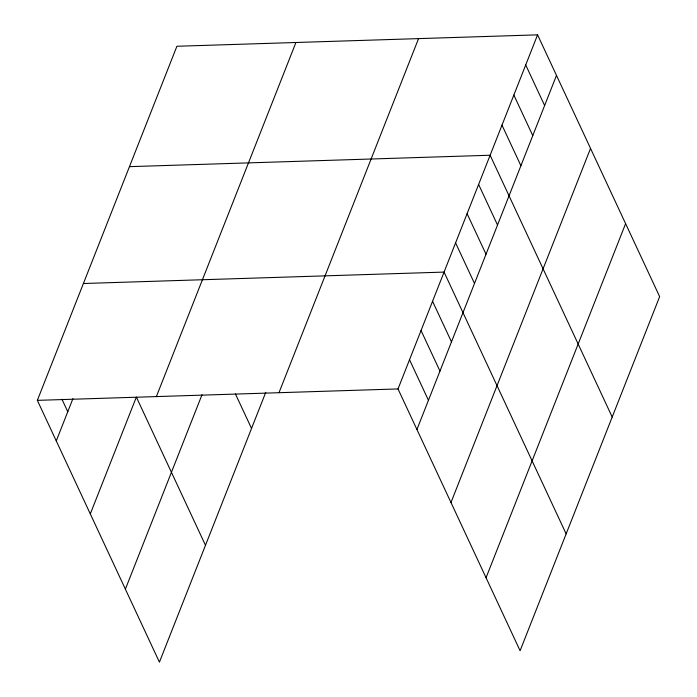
<?xml version="1.0" encoding="UTF-8"?>
<svg xmlns="http://www.w3.org/2000/svg" width="697" height="697" viewBox="0 0 697 697"><rect width="100%" height="100%" fill="white"/><g stroke="black" fill="none" stroke-linecap="round" stroke-linejoin="round"><path stroke-width="1.05" d="M265.766 392.333L159.421 662.15L37.35 400.357L176.907 46.263L537.579 34.85L659.65 296.643L520.093 650.737L398.013 388.935L537.579 34.85M56.265 440.922L72.941 398.614M90.305 513.924L136.359 397.081L205.484 545.298M156.372 396.584L295.929 42.5M125.382 589.148L202.008 394.737M278.992 392.707L418.557 38.614M416.937 429.509L556.494 75.415M450.976 502.511L590.533 148.426M486.053 577.726L625.61 223.641M129.459 166.653L490.122 155.239L612.201 417.033M83.405 283.505L444.067 272.091L566.147 533.885M37.35 400.357L398.013 388.935M525.712 64.943L544.627 105.517M513.846 95.045L532.769 135.61M501.988 125.138L520.903 165.712M478.612 184.452L497.527 225.018M467.095 213.665L486.018 254.231M455.585 242.878L474.5 283.444M432.558 301.296L451.473 341.87M421.04 330.509L439.964 371.083M409.531 359.722L428.446 400.296M235.429 393.927L251.539 428.455M61.92 399.154L67.775 411.709"/></g></svg>
